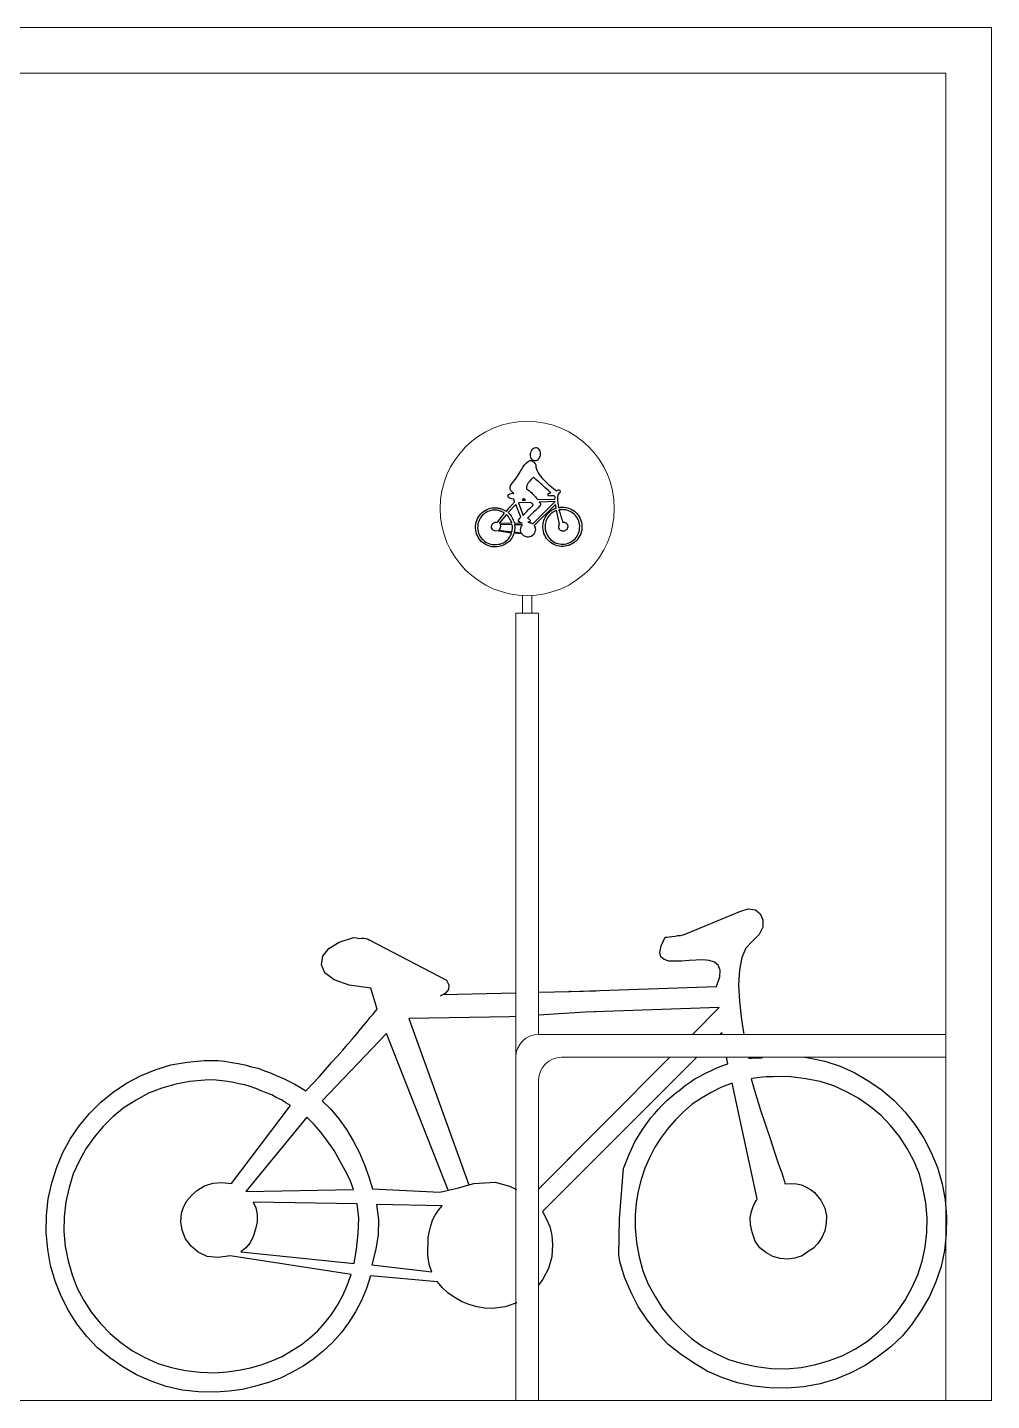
# Model space of a CAD drawing. Header units: millimetres. Extents: x 2878 to 6301, y 540 to 1980.
# Drawn here: x 2933.086 to 2935.194, y 904.068 to 907.068 of the extents above; entities that cross this region are included whole.
import ezdxf

# ---------------------------------------------------------------- set-up
doc = ezdxf.new("R2010")
doc.units = ezdxf.units.MM
doc.header["$LTSCALE"] = 4
doc.layers.add('COTAS', color=35, linetype='Continuous', lineweight=5)

msp = doc.modelspace()

# ---------------------------------------------------------------- linework, layer by layer
for points in [[(2934.1941, 905.9799), (2934.1951, 905.9781), (2934.196, 905.976), (2934.1965, 905.9737), (2934.1967, 905.9714), (2934.1965, 905.9682), (2934.1957, 905.9652), (2934.1942, 905.9625), (2934.1925, 905.9601), (2934.1901, 905.958), (2934.1875, 905.9564), (2934.1845, 905.9554), (2934.1813, 905.9549), (2934.1792, 905.9549), (2934.1772, 905.9553), (2934.1751, 905.956), (2934.1732, 905.9567), (2934.1713, 905.9578), (2934.1697, 905.9589), (2934.1682, 905.9603), (2934.167, 905.9617), (2934.1497, 905.9634), (2934.1486, 905.9601), (2934.1473, 905.957), (2934.1458, 905.954), (2934.144, 905.9512), (2934.1421, 905.9486), (2934.1399, 905.9461), (2934.1375, 905.9439), (2934.135, 905.9419), (2934.1323, 905.94), (2934.1294, 905.9384), (2934.1265, 905.9369), (2934.1234, 905.9358), (2934.12, 905.9348), (2934.1167, 905.934), (2934.1132, 905.9335), (2934.1097, 905.9333), (2934.1052, 905.9334), (2934.101, 905.9338), (2934.0969, 905.9347), (2934.093, 905.9361), (2934.0892, 905.9377), (2934.0857, 905.9398), (2934.0823, 905.9422), (2934.0792, 905.9447), (2934.0764, 905.9477), (2934.0739, 905.951), (2934.0716, 905.9544), (2934.0698, 905.958), (2934.0682, 905.962), (2934.067, 905.966), (2934.0663, 905.9702), (2934.0659, 905.9746), (2934.066, 905.979), (2934.0665, 905.9832), (2934.0674, 905.9873), (2934.0686, 905.9913), (2934.0702, 905.9951), (2934.0722, 905.9988), (2934.0745, 906.0022), (2934.0771, 906.0053), (2934.0801, 906.0082), (2934.0832, 906.0107), (2934.0866, 906.0131), (2934.0903, 906.0149), (2934.0941, 906.0165), (2934.0981, 906.0178), (2934.1023, 906.0185), (2934.1067, 906.0189), (2934.1085, 906.019), (2934.1103, 906.0189), (2934.1121, 906.0187), (2934.1139, 906.0184), (2934.1155, 906.0181), (2934.1173, 906.0179), (2934.1189, 906.0173), (2934.1207, 906.0169), (2934.1223, 906.0163), (2934.1239, 906.0158), (2934.1255, 906.015), (2934.1271, 906.0143), (2934.1286, 906.0136), (2934.1301, 906.0128), (2934.1316, 906.0119), (2934.133, 906.0111), (2934.1348, 906.013), (2934.1365, 906.0148), (2934.1381, 906.0166), (2934.1396, 906.0184), (2934.1411, 906.02), (2934.1424, 906.0215), (2934.1438, 906.0231), (2934.145, 906.0245), (2934.1461, 906.0258), (2934.1471, 906.027), (2934.148, 906.0281), (2934.1489, 906.0292), (2934.1497, 906.0302), (2934.1504, 906.0309), (2934.1509, 906.0316), (2934.1514, 906.0322), (2934.1498, 906.0376), (2934.1442, 906.0384), (2934.1403, 906.0398), (2934.1379, 906.0415), (2934.137, 906.0436), (2934.1374, 906.0458), (2934.139, 906.0479), (2934.1416, 906.0495), (2934.1453, 906.0507), (2934.1461, 906.0506), (2934.1468, 906.0505), (2934.1474, 906.0505), (2934.148, 906.0505), (2934.1484, 906.0504), (2934.1489, 906.0503), (2934.1494, 906.0501), (2934.1498, 906.0499), (2934.1472, 906.0521), (2934.1449, 906.0544), (2934.1432, 906.0569), (2934.1419, 906.0594), (2934.1414, 906.0621), (2934.1415, 906.0647), (2934.1426, 906.0675), (2934.1446, 906.0702), (2934.1491, 906.076), (2934.1529, 906.0811), (2934.1561, 906.0858), (2934.1588, 906.0901), (2934.1613, 906.0939), (2934.1632, 906.0973), (2934.1651, 906.1005), (2934.1668, 906.1034), (2934.1684, 906.106), (2934.17, 906.1085), (2934.1715, 906.1108), (2934.1733, 906.1131), (2934.1753, 906.1152), (2934.1776, 906.1173), (2934.1803, 906.1195), (2934.1834, 906.1217), (2934.1854, 906.1223), (2934.1876, 906.1221), (2934.1898, 906.1212), (2934.192, 906.1198), (2934.194, 906.118), (2934.1956, 906.1159), (2934.1968, 906.1138), (2934.1974, 906.1117), (2934.1979, 906.1075), (2934.1989, 906.1035), (2934.2006, 906.0994), (2934.2026, 906.0954), (2934.2052, 906.0915), (2934.208, 906.0877), (2934.2113, 906.0839), (2934.2147, 906.0803), (2934.2182, 906.0767), (2934.2219, 906.0733), (2934.2256, 906.07), (2934.2292, 906.0668), (2934.2328, 906.0637), (2934.2363, 906.0608), (2934.2396, 906.058), (2934.2426, 906.0554), (2934.2451, 906.0574), (2934.2473, 906.0581), (2934.2491, 906.0578), (2934.2503, 906.0568), (2934.2511, 906.0552), (2934.251, 906.0534), (2934.2501, 906.0515), (2934.2483, 906.0497), (2934.2467, 906.048), (2934.2456, 906.0455), (2934.245, 906.0423), (2934.2448, 906.0385), (2934.2451, 906.0342), (2934.2456, 906.0295), (2934.2463, 906.0246), (2934.2474, 906.0195), (2934.2481, 906.0196), (2934.2489, 906.0196), (2934.2498, 906.0196), (2934.2507, 906.0197), (2934.251, 906.0198), (2934.2514, 906.0199), (2934.2518, 906.0201), (2934.2523, 906.0202), (2934.2528, 906.0202), (2934.2532, 906.0202), (2934.2538, 906.0202), (2934.2543, 906.0203), (2934.2587, 906.0202), (2934.2629, 906.0196), (2934.267, 906.0187), (2934.271, 906.0175), (2934.2748, 906.0157), (2934.2784, 906.0136), (2934.2819, 906.0113), (2934.285, 906.0086), (2934.2878, 906.0056), (2934.2903, 906.0024), (2934.2927, 905.9988), (2934.2946, 905.9952), (2934.2962, 905.9913), (2934.2974, 905.9871), (2934.2981, 905.9829), (2934.2985, 905.9785), (2934.2984, 905.9741), (2934.298, 905.9699), (2934.2971, 905.9658), (2934.2957, 905.9618), (2934.2941, 905.958), (2934.292, 905.9544), (2934.2897, 905.9509), (2934.2871, 905.9478), (2934.2842, 905.945), (2934.2809, 905.9425), (2934.2774, 905.9401), (2934.2738, 905.9383), (2934.2699, 905.9366), (2934.2658, 905.9354), (2934.2617, 905.9347), (2934.2572, 905.9343), (2934.2528, 905.9344), (2934.2486, 905.9348), (2934.2445, 905.9357), (2934.2405, 905.9371), (2934.2367, 905.9387), (2934.2331, 905.9408), (2934.2297, 905.9432), (2934.2265, 905.9457), (2934.2238, 905.9487), (2934.2212, 905.952), (2934.2189, 905.9554), (2934.217, 905.959), (2934.2153, 905.9629), (2934.2141, 905.967), (2934.2134, 905.9712), (2934.213, 905.9756), (2934.213, 905.9797), (2934.2135, 905.9835), (2934.2141, 905.9873), (2934.2151, 905.991), (2934.2165, 905.9945), (2934.218, 905.9979), (2934.22, 906.0011), (2934.2221, 906.0041), (2934.2231, 906.0052), (2934.2241, 906.0064), (2934.2251, 906.0075), (2934.2262, 906.0086), (2934.2274, 906.0095), (2934.2285, 906.0105), (2934.2297, 906.0115), (2934.231, 906.0125), (2934.2323, 906.0133), (2934.2335, 906.0142), (2934.2349, 906.0149), (2934.2362, 906.0157), (2934.2376, 906.0163), (2934.239, 906.0169), (2934.2405, 906.0176), (2934.242, 906.0181), (2934.2404, 906.0262), (2934.1941, 905.9799)], [(2934.1992, 906.1495), (2934.197, 906.1497), (2934.1948, 906.1492), (2934.1927, 906.1484), (2934.1907, 906.147), (2934.189, 906.1452), (2934.1874, 906.143), (2934.1864, 906.1406), (2934.1855, 906.1377), (2934.1853, 906.1348), (2934.1855, 906.132), (2934.1862, 906.1295), (2934.1871, 906.1272), (2934.1884, 906.1252), (2934.1901, 906.1237), (2934.192, 906.1226), (2934.1942, 906.1221), (2934.1964, 906.1219), (2934.1986, 906.1223), (2934.2008, 906.1232), (2934.2028, 906.1246), (2934.2046, 906.1263), (2934.206, 906.1284), (2934.2072, 906.1308), (2934.2081, 906.1335), (2934.2082, 906.1364), (2934.208, 906.1391), (2934.2073, 906.1416), (2934.2063, 906.144), (2934.2049, 906.146), (2934.2033, 906.1477), (2934.2013, 906.1489), (2934.1992, 906.1495)], [(2934.2308, 906.0514), (2934.2302, 906.0519), (2934.2289, 906.0532), (2934.227, 906.055), (2934.2246, 906.0571), (2934.2217, 906.0597), (2934.2184, 906.0625), (2934.2151, 906.0655), (2934.2115, 906.0687), (2934.208, 906.0717), (2934.2046, 906.0747), (2934.2015, 906.0775), (2934.1986, 906.08), (2934.1963, 906.0821), (2934.1944, 906.0838), (2934.1932, 906.0851), (2934.1928, 906.0855), (2934.1893, 906.0825), (2934.1862, 906.0795), (2934.1836, 906.0766), (2934.1812, 906.0737), (2934.1794, 906.0707), (2934.1782, 906.0675), (2934.1775, 906.0641), (2934.1772, 906.0604), (2934.1794, 906.0589), (2934.1815, 906.0574), (2934.1837, 906.0557), (2934.1857, 906.0538), (2934.1879, 906.0519), (2934.19, 906.0499), (2934.1919, 906.0479), (2934.1937, 906.046), (2934.1954, 906.0441), (2934.1969, 906.0424), (2934.1982, 906.0408), (2934.1994, 906.0395), (2934.2003, 906.0383), (2934.2009, 906.0374), (2934.2012, 906.037), (2934.2014, 906.0367), (2934.2391, 906.038), (2934.2399, 906.0405), (2934.24, 906.0423), (2934.2395, 906.0435), (2934.2385, 906.0443), (2934.2372, 906.0447), (2934.2356, 906.0449), (2934.2338, 906.0448), (2934.232, 906.0448), (2934.23, 906.0446), (2934.2283, 906.0445), (2934.2267, 906.0446), (2934.2256, 906.045), (2934.2247, 906.0457), (2934.2245, 906.0469), (2934.2247, 906.0485), (2934.2258, 906.0507), (2934.2263, 906.0508), (2934.2269, 906.0509), (2934.2276, 906.0509), (2934.2284, 906.0511), (2934.2291, 906.0512), (2934.2298, 906.0512), (2934.2304, 906.0514), (2934.2308, 906.0514)], [(2934.1697, 906.0018), (2934.1722, 906.0047), (2934.1744, 906.0072), (2934.1765, 906.0095), (2934.1784, 906.0116), (2934.1801, 906.0134), (2934.1818, 906.015), (2934.1833, 906.0164), (2934.1847, 906.0176), (2934.1859, 906.0188), (2934.187, 906.0198), (2934.188, 906.0208), (2934.1889, 906.0216), (2934.1897, 906.0225), (2934.1905, 906.0233), (2934.1912, 906.0241), (2934.1917, 906.025), (2934.1915, 906.0257), (2934.1912, 906.0264), (2934.1907, 906.027), (2934.1903, 906.0277), (2934.1894, 906.0283), (2934.1885, 906.0289), (2934.1872, 906.0296), (2934.1856, 906.0302), (2934.1596, 906.0298), (2934.1697, 906.0018)], [(2934.1677, 906.0356), (2934.1749, 906.0358), (2934.1745, 906.0362), (2934.1739, 906.0365), (2934.1733, 906.0368), (2934.1727, 906.0373), (2934.172, 906.0377), (2934.1712, 906.0383), (2934.1703, 906.0389), (2934.1693, 906.0397), (2934.1699, 906.0384), (2934.1699, 906.0373), (2934.1691, 906.0363), (2934.1677, 906.0356)], [(2934.1908, 905.9834), (2934.2397, 906.0326), (2934.2052, 906.0314), (2934.2058, 906.0307), (2934.2065, 906.0301), (2934.2071, 906.0296), (2934.2076, 906.029), (2934.2079, 906.0283), (2934.2081, 906.0276), (2934.2081, 906.0267), (2934.2077, 906.0256), (2934.207, 906.0242), (2934.2059, 906.0227), (2934.2045, 906.0207), (2934.2025, 906.0185), (2934.1999, 906.0157), (2934.1967, 906.0126), (2934.1929, 906.0089), (2934.1884, 906.0048), (2934.1794, 905.9963), (2934.1825, 905.9945), (2934.1843, 905.9927), (2934.1851, 905.9912), (2934.185, 905.9898), (2934.1843, 905.9887), (2934.1831, 905.9878), (2934.1817, 905.9873), (2934.1802, 905.9873), (2934.1817, 905.9872), (2934.1833, 905.987), (2934.1847, 905.9867), (2934.1861, 905.9863), (2934.1874, 905.9857), (2934.1886, 905.985), (2934.1898, 905.9842), (2934.1908, 905.9834)], [(2934.1135, 905.9685), (2934.1103, 905.9681), (2934.1075, 905.9683), (2934.1052, 905.9694), (2934.1034, 905.971), (2934.1019, 905.9729), (2934.101, 905.9751), (2934.1007, 905.9773), (2934.1009, 905.9795), (2934.1014, 905.9811), (2934.1023, 905.9827), (2934.1035, 905.9842), (2934.105, 905.9855), (2934.1068, 905.9866), (2934.109, 905.9873), (2934.1113, 905.9875), (2934.1138, 905.9872), (2934.129, 906.0073), (2934.1279, 906.008), (2934.1267, 906.0087), (2934.1254, 906.0094), (2934.1242, 906.0101), (2934.1228, 906.0106), (2934.1215, 906.0111), (2934.12, 906.0117), (2934.1186, 906.0122), (2934.1172, 906.0126), (2934.1157, 906.0129), (2934.1143, 906.0132), (2934.1127, 906.0135), (2934.1113, 906.0137), (2934.1098, 906.0139), (2934.1084, 906.0139), (2934.1069, 906.0139), (2934.1031, 906.0135), (2934.0994, 906.0128), (2934.0958, 906.0118), (2934.0923, 906.0105), (2934.0891, 906.0087), (2934.086, 906.0068), (2934.0832, 906.0044), (2934.0806, 906.0019), (2934.0783, 905.9991), (2934.0762, 905.9962), (2934.0744, 905.9929), (2934.0729, 905.9896), (2934.0718, 905.9861), (2934.071, 905.9825), (2934.0706, 905.9786), (2934.0705, 905.9747), (2934.0708, 905.9709), (2934.0716, 905.9672), (2934.0726, 905.9636), (2934.0739, 905.9602), (2934.0756, 905.957), (2934.0776, 905.9539), (2934.0799, 905.951), (2934.0825, 905.9485), (2934.0852, 905.9461), (2934.0882, 905.944), (2934.0914, 905.9422), (2934.0947, 905.9407), (2934.0983, 905.9397), (2934.1019, 905.9389), (2934.1057, 905.9384), (2934.1095, 905.9383), (2934.1126, 905.9385), (2934.1157, 905.939), (2934.1187, 905.9396), (2934.1214, 905.9404), (2934.1242, 905.9414), (2934.1269, 905.9425), (2934.1294, 905.944), (2934.1318, 905.9455), (2934.1339, 905.9472), (2934.1361, 905.9491), (2934.1379, 905.9512), (2934.1397, 905.9533), (2934.1412, 905.9557), (2934.1425, 905.9582), (2934.1437, 905.9608), (2934.1447, 905.9637), (2934.1135, 905.9685)], [(2934.1453, 905.9856), (2934.1444, 905.988), (2934.1431, 905.9905), (2934.1418, 905.9931), (2934.1403, 905.9957), (2934.1386, 905.9981), (2934.1369, 906.0005), (2934.135, 906.0025), (2934.1332, 906.0043), (2934.1175, 905.9851), (2934.1453, 905.9856)], [(2934.1502, 905.9858), (2934.1676, 905.985), (2934.1636, 905.9865), (2934.1611, 905.9884), (2934.1601, 905.9903), (2934.1601, 905.9924), (2934.1609, 905.9943), (2934.1621, 905.996), (2934.1634, 905.9972), (2934.1648, 905.998), (2934.1538, 906.0259), (2934.1372, 906.0085), (2934.1395, 906.0064), (2934.1415, 906.0039), (2934.1435, 906.0012), (2934.1452, 905.9982), (2934.1468, 905.9951), (2934.1481, 905.992), (2934.1493, 905.9889), (2934.1502, 905.9858)], [(2934.2431, 906.0131), (2934.2403, 906.0121), (2934.2377, 906.0107), (2934.2352, 906.0092), (2934.2328, 906.0076), (2934.2305, 906.0057), (2934.2285, 906.0036), (2934.2266, 906.0015), (2934.2248, 905.9991), (2934.2232, 905.9966), (2934.2217, 905.9938), (2934.2205, 905.9911), (2934.2196, 905.9882), (2934.2189, 905.9852), (2934.2183, 905.9822), (2934.218, 905.979), (2934.218, 905.9757), (2934.2184, 905.9719), (2934.2191, 905.9682), (2934.2201, 905.9646), (2934.2215, 905.9612), (2934.2232, 905.958), (2934.2252, 905.9549), (2934.2275, 905.9521), (2934.23, 905.9495), (2934.2327, 905.9471), (2934.2357, 905.945), (2934.2389, 905.9432), (2934.2422, 905.9417), (2934.2457, 905.9407), (2934.2494, 905.9399), (2934.2532, 905.9394), (2934.2571, 905.9393), (2934.2609, 905.9397), (2934.2647, 905.9404), (2934.2683, 905.9415), (2934.2718, 905.9427), (2934.275, 905.9445), (2934.278, 905.9465), (2934.2809, 905.9488), (2934.2835, 905.9513), (2934.2857, 905.9541), (2934.2878, 905.9571), (2934.2896, 905.9603), (2934.2911, 905.9636), (2934.2923, 905.9671), (2934.2929, 905.9708), (2934.2934, 905.9745), (2934.2935, 905.9783), (2934.2931, 905.9822), (2934.2924, 905.986), (2934.2915, 905.9896), (2934.2901, 905.993), (2934.2883, 905.9962), (2934.2864, 905.9993), (2934.2841, 906.0022), (2934.2816, 906.0048), (2934.2789, 906.007), (2934.2759, 906.0091), (2934.2727, 906.0109), (2934.2694, 906.0124), (2934.2658, 906.0135), (2934.2622, 906.0142), (2934.2583, 906.0147), (2934.2545, 906.0148), (2934.2537, 906.0147), (2934.2527, 906.0147), (2934.2519, 906.0147), (2934.2511, 906.0147), (2934.2503, 906.0145), (2934.2496, 906.0145), (2934.2488, 906.0144), (2934.2481, 906.0142), (2934.2493, 906.0101), (2934.2505, 906.0061), (2934.2517, 906.0023), (2934.2529, 905.9988), (2934.254, 905.9955), (2934.255, 905.9924), (2934.256, 905.9897), (2934.2568, 905.9871), (2934.2583, 905.9872), (2934.2597, 905.9871), (2934.261, 905.9868), (2934.2622, 905.9862), (2934.2634, 905.9856), (2934.2644, 905.9848), (2934.2652, 905.9839), (2934.2661, 905.9829), (2934.2671, 905.9808), (2934.2675, 905.9789), (2934.2674, 905.9769), (2934.267, 905.975), (2934.2663, 905.9732), (2934.2653, 905.9717), (2934.2642, 905.9705), (2934.2628, 905.9696), (2934.2612, 905.9685), (2934.2594, 905.9678), (2934.2575, 905.9677), (2934.2555, 905.9678), (2934.2536, 905.9683), (2934.2518, 905.9693), (2934.2503, 905.9706), (2934.2491, 905.9723), (2934.2483, 905.9746), (2934.2479, 905.9765), (2934.2478, 905.9784), (2934.2481, 905.9799), (2934.2485, 905.9812), (2934.2489, 905.9822), (2934.2494, 905.9829), (2934.2496, 905.9832), (2934.2431, 906.0131)], [(2934.1162, 905.9696), (2934.1455, 905.9665), (2934.1461, 905.9702), (2934.1465, 905.9742), (2934.1467, 905.9782), (2934.1462, 905.9819), (2934.1194, 905.9824), (2934.12, 905.9809), (2934.1205, 905.9791), (2934.1204, 905.9773), (2934.12, 905.9754), (2934.1194, 905.9735), (2934.1186, 905.9719), (2934.1175, 905.9705), (2934.1162, 905.9696)], [(2934.1501, 905.9662), (2934.1655, 905.9644), (2934.165, 905.966), (2934.1647, 905.9674), (2934.1645, 905.9687), (2934.1645, 905.9703), (2934.1645, 905.9718), (2934.1646, 905.9733), (2934.1649, 905.9749), (2934.1653, 905.9763), (2934.1657, 905.9777), (2934.1664, 905.979), (2934.1673, 905.9803), (2934.1682, 905.9814), (2934.1513, 905.9817), (2934.1517, 905.9778), (2934.1516, 905.974), (2934.1511, 905.9702), (2934.1501, 905.9662)], [(2934.5208, 905.0858), (2934.6433, 905.1364), (2934.6618, 905.1429), (2934.6777, 905.1405), (2934.6879, 905.132), (2934.6942, 905.1184), (2934.6938, 905.1026), (2934.6855, 905.0865), (2934.6702, 905.0712), (2934.6569, 905.0569), (2934.6478, 905.0359), (2934.6428, 905.0091), (2934.6409, 904.9765), (2934.6432, 904.9401), (2934.6475, 904.9007), (2934.6525, 904.8683)], [(2934.1558, 904.282), (2934.1305, 904.2733), (2934.104, 904.2694), (2934.0862, 904.2698), (2934.0693, 904.2731), (2934.0514, 904.2784), (2934.0354, 904.2848), (2934.0193, 904.2941), (2934.0052, 904.3035), (2933.9929, 904.3149), (2933.9826, 904.3273), (2933.8361, 904.341), (2933.8272, 904.3131), (2933.8163, 904.2871), (2933.8034, 904.262), (2933.7884, 904.2378), (2933.7724, 904.2165), (2933.7534, 904.1952), (2933.7333, 904.1767), (2933.7122, 904.1592), (2933.6891, 904.1436), (2933.6649, 904.1299), (2933.6397, 904.1172), (2933.6134, 904.1074), (2933.5851, 904.0996), (2933.5567, 904.0927), (2933.5272, 904.0887), (2933.4977, 904.0867), (2933.4602, 904.0874), (2933.4245, 904.0911), (2933.3897, 904.0988), (2933.3568, 904.1104), (2933.3248, 904.1241), (2933.2946, 904.1418), (2933.2662, 904.1616), (2933.2398, 904.1833), (2933.2163, 904.2082), (2933.1946, 904.2361), (2933.1759, 904.265), (2933.16, 904.296), (2933.147, 904.3291), (2933.137, 904.3633), (2933.1308, 904.3986), (2933.1275, 904.436), (2933.1282, 904.4735), (2933.1319, 904.5091), (2933.1396, 904.5439), (2933.1503, 904.5778), (2933.164, 904.6099), (2933.1806, 904.641), (2933.2004, 904.6693), (2933.2222, 904.6957), (2933.247, 904.7202), (2933.2739, 904.7419), (2933.3028, 904.7617), (2933.3338, 904.7775), (2933.3659, 904.7905), (2933.4, 904.8015), (2933.4354, 904.8076), (2933.4727, 904.8109), (2933.4875, 904.8114), (2933.5033, 904.811), (2933.5181, 904.8095), (2933.533, 904.8071), (2933.5469, 904.8046), (2933.5618, 904.8021), (2933.5758, 904.7977), (2933.5907, 904.7943), (2933.6047, 904.7888), (2933.6177, 904.7844), (2933.6317, 904.7779), (2933.6447, 904.7724), (2933.6577, 904.766), (2933.6708, 904.7596), (2933.6829, 904.752), (2933.695, 904.7446), (2933.7102, 904.7609), (2933.7245, 904.7762), (2933.7378, 904.7914), (2933.7511, 904.8067), (2933.7634, 904.8199), (2933.7748, 904.8332), (2933.7862, 904.8464), (2933.7966, 904.8586), (2933.8061, 904.8697), (2933.8146, 904.8799), (2933.8222, 904.889), (2933.8298, 904.8982), (2933.8364, 904.9063), (2933.8421, 904.9124), (2933.8468, 904.9185), (2933.8506, 904.9236), (2933.8372, 904.9695), (2933.7896, 904.9757), (2933.7567, 904.9874), (2933.7364, 905.0025), (2933.7289, 905.02), (2933.7322, 905.0389), (2933.7454, 905.0561), (2933.7676, 905.0697), (2933.7989, 905.0796), (2933.8058, 905.0789), (2933.8117, 905.0781), (2933.8167, 905.0783), (2933.8216, 905.0784), (2933.8256, 905.0776), (2933.8295, 905.0767), (2933.8336, 905.0749), (2934.0023, 904.987)], [(2934.2735, 904.9618), (2934.5927, 904.9728), (2934.5999, 904.9938), (2934.6004, 905.0086), (2934.5961, 905.0193), (2934.5879, 905.0259), (2934.5769, 905.0295), (2934.5631, 905.031), (2934.5483, 905.0305), (2934.5326, 905.03), (2934.5158, 905.0284), (2934.5011, 905.0279), (2934.4882, 905.0284), (2934.4782, 905.032), (2934.4711, 905.0377), (2934.4688, 905.0475), (2934.4713, 905.0614), (2934.4805, 905.0804), (2934.4844, 905.0806), (2934.4893, 905.0817), (2934.4952, 905.0819), (2934.5021, 905.0832), (2934.508, 905.0844), (2934.5139, 905.0846), (2934.5188, 905.0857), (2934.5222, 905.0864)], [(2934.0023, 904.987), (2934.0076, 904.9763), (2934.0069, 904.9665), (2934.0004, 904.9583), (2933.9887, 904.952)], [(2933.9945, 904.9552), (2934.1538, 904.959)], [(2934.2038, 904.9602), (2934.2735, 904.9618), (2934.2695, 904.9617), (2934.2735, 904.9618), (2934.2735, 904.9618), (2934.329, 904.9637)], [(2934.5401, 904.8683), (2934.5983, 904.9267), (2934.3056, 904.9166)], [(2934.1529, 904.9077), (2934.1402, 904.9069), (2933.9204, 904.9033), (2934.0512, 904.5393)], [(2934.1538, 904.9077), (2934.1402, 904.9069)], [(2934.329, 904.9174), (2934.3056, 904.9166), (2934.2038, 904.9106)], [(2934.0062, 904.5279), (2933.8712, 904.87), (2933.7303, 904.7231), (2933.7496, 904.705), (2933.7671, 904.6839), (2933.7837, 904.6608), (2933.7984, 904.6357), (2933.8121, 904.6095), (2933.8229, 904.5833), (2933.8327, 904.557), (2933.8405, 904.5306)], [(2934.6049, 904.8683), (2934.6041, 904.8726), (2934.5997, 904.8683)], [(2934.2038, 904.5303), (2934.4904, 904.8183)], [(2934.5497, 904.8183), (2934.2121, 904.4813)], [(2934.7849, 904.8183), (2934.7944, 904.817), (2934.8292, 904.8094), (2934.8631, 904.7987), (2934.8952, 904.784), (2934.9254, 904.7663), (2934.9547, 904.7466), (2934.9811, 904.7238), (2935.0047, 904.698), (2935.0263, 904.6711), (2935.0461, 904.6412), (2935.062, 904.6102), (2935.0759, 904.5772), (2935.086, 904.542), (2935.0922, 904.5067), (2935.0955, 904.4693), (2935.0948, 904.4318), (2935.0911, 904.3961), (2935.0834, 904.3614), (2935.0717, 904.3274), (2935.058, 904.2954), (2935.0403, 904.2652), (2935.0206, 904.2359), (2934.9989, 904.2095), (2934.974, 904.1859), (2934.9461, 904.1643), (2934.9172, 904.1445), (2934.8862, 904.1287), (2934.8532, 904.1147), (2934.819, 904.1046), (2934.7837, 904.0985), (2934.7463, 904.0952), (2934.7088, 904.0959), (2934.6732, 904.0996), (2934.6384, 904.1073), (2934.6044, 904.1189), (2934.5724, 904.1326), (2934.5422, 904.1503), (2934.5129, 904.17), (2934.4865, 904.1918), (2934.4629, 904.2167), (2934.4413, 904.2445), (2934.4215, 904.2734), (2934.4057, 904.3045), (2934.3917, 904.3375), (2934.3816, 904.3717), (2934.379, 904.3868)], [(2934.379, 904.3868), (2934.3803, 904.465), (2934.3894, 904.5752), (2934.4012, 904.6042), (2934.414, 904.6332), (2934.4309, 904.6604), (2934.4487, 904.6857), (2934.4573, 904.6949), (2934.4658, 904.705), (2934.4744, 904.7142), (2934.4839, 904.7235), (2934.4935, 904.7317), (2934.5031, 904.7399), (2934.5137, 904.7482), (2934.5242, 904.7564), (2934.5348, 904.7637), (2934.5454, 904.771), (2934.557, 904.7773), (2934.5687, 904.7836), (2934.5803, 904.7889), (2934.592, 904.7943), (2934.6046, 904.7996), (2934.6173, 904.804), (2934.6145, 904.8183)], [(2934.6628, 904.8183), (2934.6632, 904.8164), (2934.6691, 904.8166), (2934.676, 904.8169), (2934.6829, 904.8171), (2934.6908, 904.8174), (2934.6937, 904.8185)], [(2934.6266, 904.7619), (2934.6032, 904.7532), (2934.581, 904.7416), (2934.5597, 904.729), (2934.5394, 904.7155), (2934.5203, 904.699), (2934.5031, 904.6817), (2934.487, 904.6634), (2934.4719, 904.6431), (2934.4578, 904.6219), (2934.4458, 904.5988), (2934.4357, 904.5758), (2934.4277, 904.5509), (2934.4217, 904.526), (2934.4167, 904.5002), (2934.4146, 904.4735), (2934.4146, 904.4458), (2934.4177, 904.4134), (2934.4237, 904.382), (2934.4316, 904.3517), (2934.4435, 904.3225), (2934.4582, 904.2954), (2934.4749, 904.2693), (2934.4945, 904.2454), (2934.516, 904.2234), (2934.5383, 904.2035), (2934.5637, 904.1856), (2934.5908, 904.1708), (2934.6188, 904.1579), (2934.6487, 904.1491), (2934.6796, 904.1423), (2934.7123, 904.1384), (2934.7448, 904.1376), (2934.7773, 904.1407), (2934.8096, 904.1467), (2934.8399, 904.1557), (2934.8691, 904.1665), (2934.8962, 904.1813), (2934.9223, 904.198), (2934.9463, 904.2175), (2934.9683, 904.239), (2934.9872, 904.2624), (2935.005, 904.2876), (2935.0199, 904.3148), (2935.0327, 904.3429), (2935.0425, 904.3728), (2935.0484, 904.4036), (2935.0522, 904.4353), (2935.0531, 904.4678), (2935.05, 904.5003), (2935.0439, 904.5327), (2935.036, 904.5629), (2935.0241, 904.5921), (2935.0094, 904.6192), (2934.9927, 904.6453), (2934.9731, 904.6693), (2934.9527, 904.6913), (2934.9293, 904.7102), (2934.904, 904.7281), (2934.8769, 904.7429), (2934.8488, 904.7558), (2934.8189, 904.7656), (2934.7881, 904.7714), (2934.7554, 904.7752), (2934.7228, 904.7761), (2934.7159, 904.7758), (2934.708, 904.7756), (2934.7011, 904.7753), (2934.6942, 904.7751), (2934.6874, 904.7739), (2934.6815, 904.7737), (2934.6746, 904.7725), (2934.6687, 904.7713), (2934.6788, 904.7361), (2934.6888, 904.7029), (2934.6998, 904.6707), (2934.7097, 904.6405), (2934.7186, 904.6132), (2934.7274, 904.5868), (2934.7361, 904.5635), (2934.7427, 904.542), (2934.7555, 904.5424), (2934.7674, 904.5418), (2934.7783, 904.5393), (2934.7884, 904.5347), (2934.7984, 904.5291), (2934.8065, 904.5225), (2934.8137, 904.5148), (2934.8209, 904.5062), (2934.8294, 904.4887), (2934.833, 904.4721), (2934.8325, 904.4553), (2934.8291, 904.4394), (2934.8228, 904.4244), (2934.8143, 904.4113), (2934.8048, 904.4011), (2934.7932, 904.3938), (2934.7797, 904.3844), (2934.7641, 904.379), (2934.7484, 904.3774), (2934.7316, 904.3788), (2934.7157, 904.3832), (2934.7005, 904.3916), (2934.6874, 904.4019), (2934.677, 904.4164), (2934.6704, 904.4359), (2934.6669, 904.4526), (2934.6663, 904.4683), (2934.6689, 904.4812), (2934.6724, 904.4922), (2934.6761, 904.5002), (2934.6798, 904.5063), (2934.6817, 904.5093), (2934.6266, 904.7619)], [(2933.5298, 904.3847), (2933.5033, 904.3809), (2933.4796, 904.383), (2933.4595, 904.3922), (2933.4443, 904.4055), (2933.4319, 904.4218), (2933.4243, 904.4403), (2933.4217, 904.4589), (2933.4231, 904.4777), (2933.4275, 904.4907), (2933.4349, 904.5048), (2933.4454, 904.517), (2933.4578, 904.5282), (2933.4732, 904.5377), (2933.4918, 904.5432), (2933.5115, 904.5449), (2933.5323, 904.5426), (2933.6616, 904.7128), (2933.6515, 904.7184), (2933.6414, 904.725), (2933.6304, 904.7305), (2933.6203, 904.7361), (2933.6083, 904.7406), (2933.5973, 904.7452), (2933.5853, 904.7497), (2933.5733, 904.7542), (2933.5614, 904.7577), (2933.5485, 904.7603), (2933.5365, 904.7628), (2933.5236, 904.7653), (2933.5117, 904.7669), (2933.4988, 904.7684), (2933.487, 904.769), (2933.4742, 904.7685), (2933.4417, 904.7654), (2933.4104, 904.7594), (2933.3801, 904.7505), (2933.3509, 904.7396), (2933.3238, 904.7249), (2933.2977, 904.7082), (2933.2737, 904.6886), (2933.2518, 904.6671), (2933.2319, 904.6438), (2933.214, 904.6185), (2933.1991, 904.5913), (2933.1863, 904.5633), (2933.1774, 904.5334), (2933.1706, 904.5026), (2933.1668, 904.4699), (2933.166, 904.4373), (2933.1691, 904.4048), (2933.1751, 904.3735), (2933.184, 904.3432), (2933.1949, 904.314), (2933.2096, 904.2869), (2933.2263, 904.2608), (2933.2459, 904.2368), (2933.2674, 904.2149), (2933.2908, 904.195), (2933.316, 904.1771), (2933.3432, 904.1623), (2933.3712, 904.1494), (2933.4011, 904.1406), (2933.4319, 904.1338), (2933.4637, 904.1299), (2933.4962, 904.1291), (2933.5228, 904.1309), (2933.5483, 904.1348), (2933.5738, 904.1396), (2933.5972, 904.1464), (2933.6206, 904.1551), (2933.643, 904.1647), (2933.6643, 904.1773), (2933.6845, 904.1898), (2933.7028, 904.2042), (2933.721, 904.2207), (2933.7361, 904.238), (2933.7513, 904.2562), (2933.7644, 904.2764), (2933.7755, 904.2975), (2933.7856, 904.3196), (2933.7937, 904.3435), (2933.5298, 904.3847)], [(2933.7991, 904.5292), (2933.7915, 904.5496), (2933.7809, 904.571), (2933.7693, 904.5923), (2933.7567, 904.6145), (2933.7422, 904.6348), (2933.7277, 904.6549), (2933.7123, 904.6722), (2933.697, 904.6874), (2933.5635, 904.525), (2933.7991, 904.5292)], [(2934.2038, 904.5303), (2934.329, 904.6561)], [(2934.329, 904.598), (2934.2121, 904.4813)], [(2933.8405, 904.5306), (2933.9877, 904.5238), (2933.9877, 904.5238)], [(2933.9877, 904.5238), (2933.9877, 904.5238), (2933.9877, 904.5238), (2934.0285, 904.5328), (2934.0621, 904.5424), (2934.1089, 904.5456), (2934.1402, 904.5363), (2934.1552, 904.5296)], [(2933.5532, 904.3934), (2933.8007, 904.3675), (2933.8056, 904.3992), (2933.8093, 904.4329), (2933.8111, 904.4665), (2933.8071, 904.4979), (2933.58, 904.5019), (2933.5854, 904.4892), (2933.5889, 904.4746), (2933.5884, 904.4588), (2933.5851, 904.4429), (2933.5797, 904.4269), (2933.5732, 904.4129), (2933.5638, 904.4017), (2933.5532, 904.3934)], [(2933.8393, 904.3648), (2933.97, 904.3496), (2933.9656, 904.3633), (2933.9632, 904.375), (2933.9619, 904.3858), (2933.9614, 904.3996), (2933.962, 904.4125), (2933.9625, 904.4253), (2933.965, 904.4382), (2933.9685, 904.4502), (2933.9721, 904.4622), (2933.9776, 904.4732), (2933.9851, 904.4843), (2933.9927, 904.4934), (2933.8495, 904.4964), (2933.8536, 904.463), (2933.8528, 904.4314), (2933.848, 904.3987), (2933.8393, 904.3648)], [(2934.2121, 904.4813), (2934.2205, 904.4658), (2934.2281, 904.4483), (2934.2327, 904.4287), (2934.2343, 904.409), (2934.2323, 904.3823), (2934.2253, 904.3564), (2934.2133, 904.3333), (2934.2038, 904.3206)]]:
    msp.add_lwpolyline(points)
at = {"layer": 'COTAS'}
for p, q in [((2931.0808, 907.0683), (2935.1938, 907.0683)), ((2935.1938, 907.0683), (2935.1938, 904.0683)), ((2931.1808, 906.9683), (2935.0938, 906.9683)), ((2935.0938, 906.9683), (2935.0938, 904.0683)), ((2934.1688, 905.7884), (2934.1688, 905.8274)), ((2934.1888, 905.7884), (2934.1888, 905.8274)), ((2934.1538, 905.7884), (2934.1538, 904.0683)), ((2934.2038, 905.7884), (2934.1538, 905.7884)), ((2934.2038, 905.7884), (2934.2038, 904.8683)), ((2934.2038, 904.8683), (2935.0938, 904.8683)), ((2934.2538, 904.8183), (2935.0938, 904.8183)), ((2934.2038, 904.7683), (2934.2038, 904.0683)), ((2931.0808, 904.0683), (2935.1938, 904.0683))]:
    msp.add_line(p, q, dxfattribs=at)
msp.add_circle((2934.1788, 906.0174), 0.1903, dxfattribs=at)
for centre in [(2934.2038, 904.8183), (2934.2538, 904.7683)]:
    msp.add_arc(centre, 0.05, 90, 180, dxfattribs=at)

doc.saveas('drawing.dxf')
